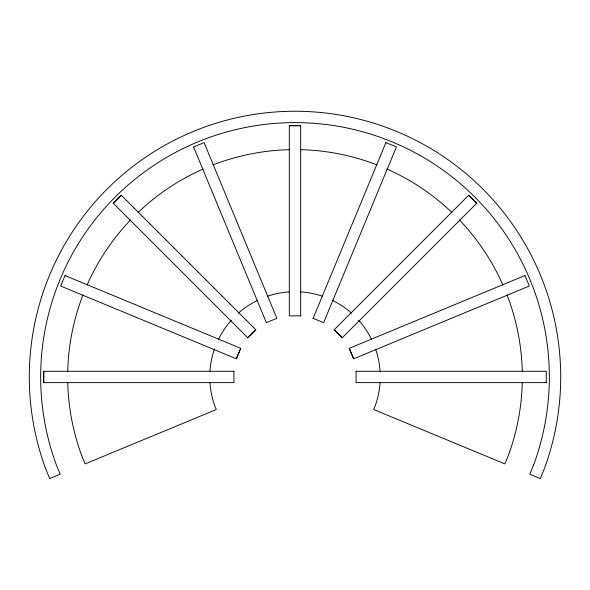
<?xml version="1.0" encoding="UTF-8"?>
<svg xmlns="http://www.w3.org/2000/svg" width="590" height="590" viewBox="0 0 590 590"><rect width="100%" height="100%" fill="white"/><g stroke="black" fill="none" stroke-linecap="round" stroke-linejoin="round"><path stroke-width="0.89" d="M65.07 275.56L60.652 286.025L236.42 358.831L240.772 348.336L65.003 275.53M236.354 358.801L240.698 348.314M313.113 318.371L385.919 142.603M113.339 203.321L121.37 195.29M247.763 337.745L255.794 329.714L121.319 195.238L113.287 203.27L247.815 337.797L255.846 329.766M334.154 329.766L468.681 195.238L476.713 203.27L342.185 337.797L334.154 329.766L342.237 337.745M193.616 147.021L204.081 142.603L276.887 318.371L266.363 322.649M524.997 275.53L349.228 348.336L353.58 358.831L529.348 286.025L524.93 275.56M289.321 125.722L300.679 125.722M300.679 315.827L289.321 315.901L289.321 125.648L300.679 125.648L300.679 315.901M233.95 371.272L43.697 371.272L43.697 382.63L233.95 382.63L233.876 371.272M356.05 371.272L546.303 371.272L546.229 382.63M546.303 382.63L356.05 382.63L356.124 371.272M385.897 142.669L396.414 146.947L323.608 322.715L313.143 318.305M468.63 195.29L476.661 203.321M349.302 348.314L353.646 358.801M193.586 146.947L266.392 322.715M43.771 371.272L43.771 382.63M522.275 382.305A227.342 227.342 0 0 1 508.292 455.635L504.87 463.88L373.706 409.549L374.982 406.458A85.255 85.255 0 0 0 380.049 382.799M67.725 382.305A227.342 227.342 0 0 0 81.708 455.635L85.13 463.88L216.294 409.549L215.018 406.458A85.255 85.255 0 0 1 209.952 382.799M67.725 371.589A227.342 227.342 0 0 1 82.969 294.926M87.077 285.022A227.342 227.342 0 0 1 130.501 220.026M138.082 212.452A227.342 227.342 0 0 1 203.078 169.02M212.975 164.92A227.342 227.342 0 0 1 289.646 149.668M300.354 149.668A227.342 227.342 0 0 1 377.025 164.92M386.922 169.02A227.342 227.342 0 0 1 451.918 212.452M459.499 220.026A227.342 227.342 0 0 1 502.923 285.022M507.031 294.926A227.342 227.342 0 0 1 522.275 371.589M209.952 371.095A85.255 85.255 0 0 1 214.45 349.015M218.293 339.744A85.255 85.255 0 0 1 231.273 320.318M238.367 313.224A85.255 85.255 0 0 1 257.793 300.244M267.86 296.128A85.255 85.255 0 0 1 289.144 291.895M300.856 291.895A85.255 85.255 0 0 1 322.14 296.128M332.207 300.244A85.255 85.255 0 0 1 351.633 313.224M358.727 320.318A85.255 85.255 0 0 1 371.707 339.744M375.55 349.015A85.255 85.255 0 0 1 380.049 371.095M533.618 464.979L529.798 474.205L540.293 478.549L544.282 468.917A265.707 265.707 0 0 0 295 111.245A265.707 265.707 0 0 0 45.718 468.917L49.708 478.549L60.202 474.205L56.382 464.979A254.334 254.334 0 0 1 295 122.609A254.334 254.334 0 0 1 533.618 464.979"/></g></svg>
